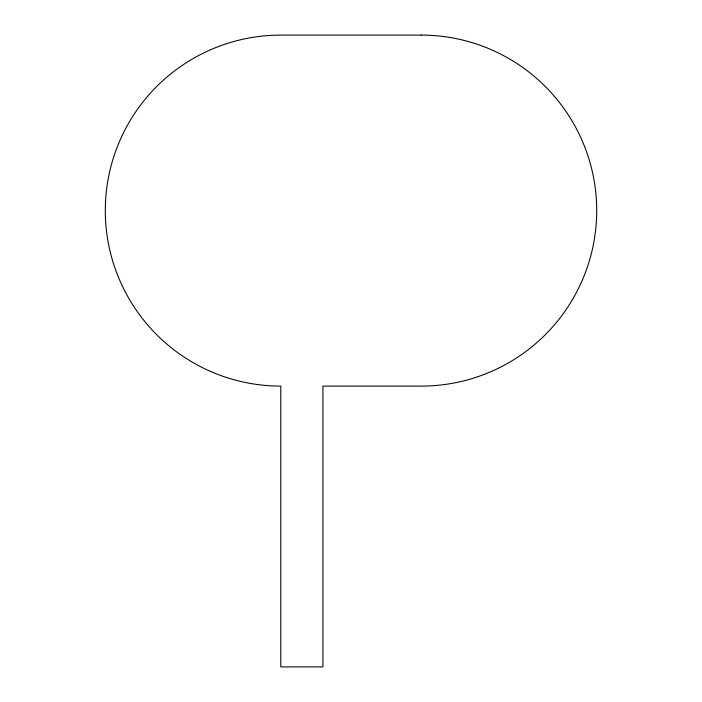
<?xml version="1.0" encoding="UTF-8"?>
<svg xmlns="http://www.w3.org/2000/svg" width="702" height="702" viewBox="0 0 702 702"><rect width="100%" height="100%" fill="white"/><g stroke="black" fill="none" stroke-linecap="round" stroke-linejoin="round"><path stroke-width="1.05" d="M421.2 35.1L280.8 35.1A175.5 175.5 0 0 0 105.3 210.6A175.5 175.5 0 0 0 280.8 386.1L280.8 666.9L322.92 666.9L322.92 386.1L421.2 386.1A175.5 175.5 0 0 0 596.7 210.6A175.5 175.5 0 0 0 421.2 35.1"/></g></svg>
